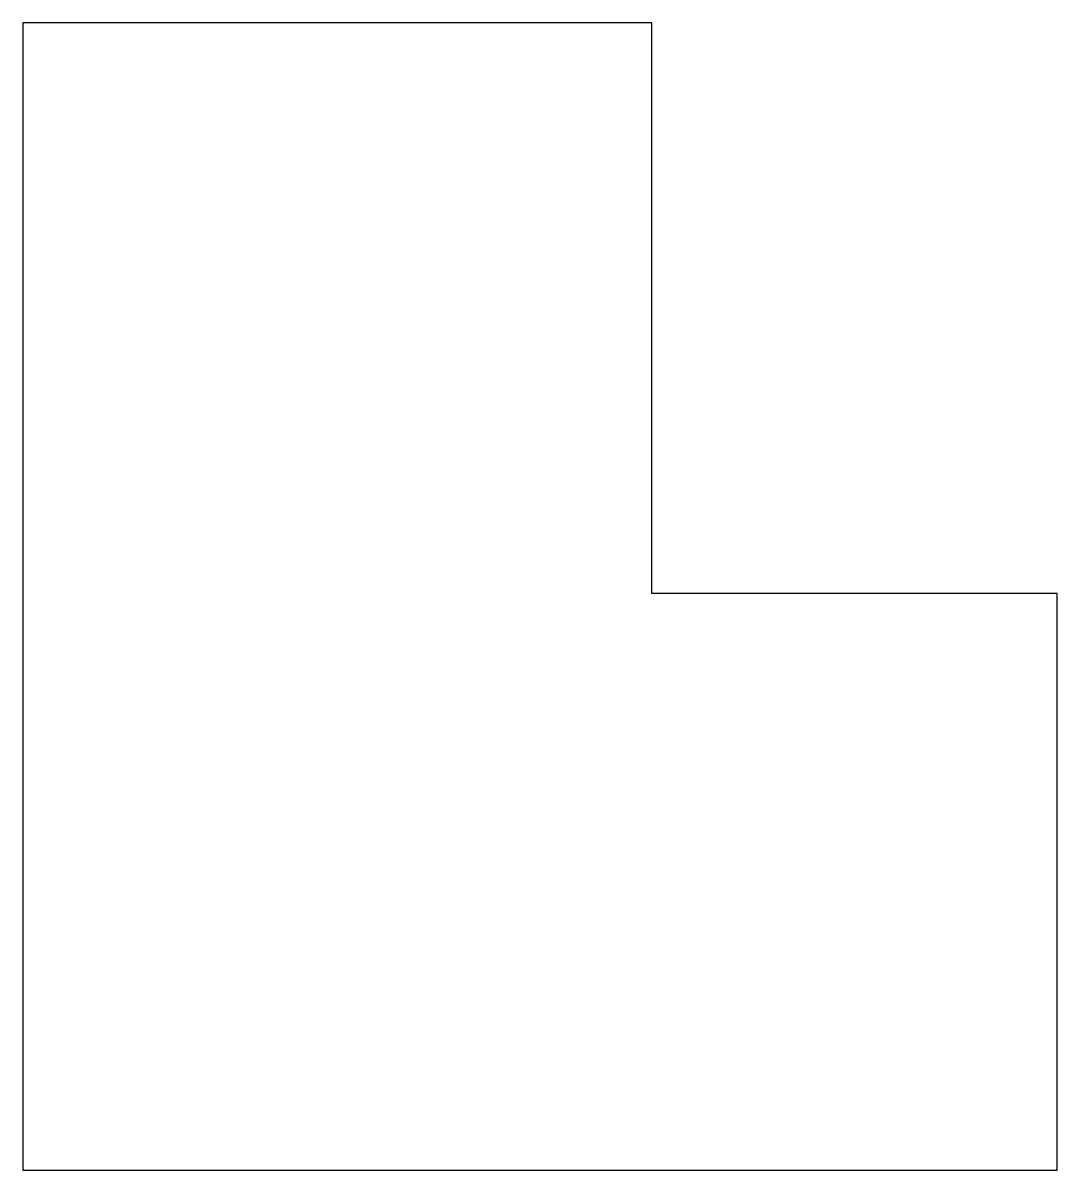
# Model space of a CAD drawing. Header units: millimetres. Extents: x 463 to 2518, y 2045 to 4325.
import ezdxf

# ---------------------------------------------------------------- set-up
doc = ezdxf.new("R2010")
doc.units = ezdxf.units.MM

msp = doc.modelspace()

# ---------------------------------------------------------------- linework, layer by layer
at = {"color": 7, "linetype": 'Continuous', "lineweight": 25}
for p, q in [((463, 4325), (463, 2045)), ((1713, 4325), (463, 4325)), ((1713, 3191), (1713, 4325)), ((2518, 3191), (1713, 3191)), ((2518, 2045), (2518, 3191)), ((463, 2045), (2518, 2045))]:
    msp.add_line(p, q, dxfattribs=at)

doc.saveas('drawing.dxf')
